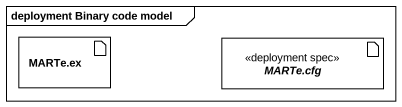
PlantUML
@startuml
mainframe deployment Binary code model
artifact "MARTe.ex" as MARTe_ex
artifact "MARTe.cfg" as MARTe_cfg <<deployment spec>>
@enduml
